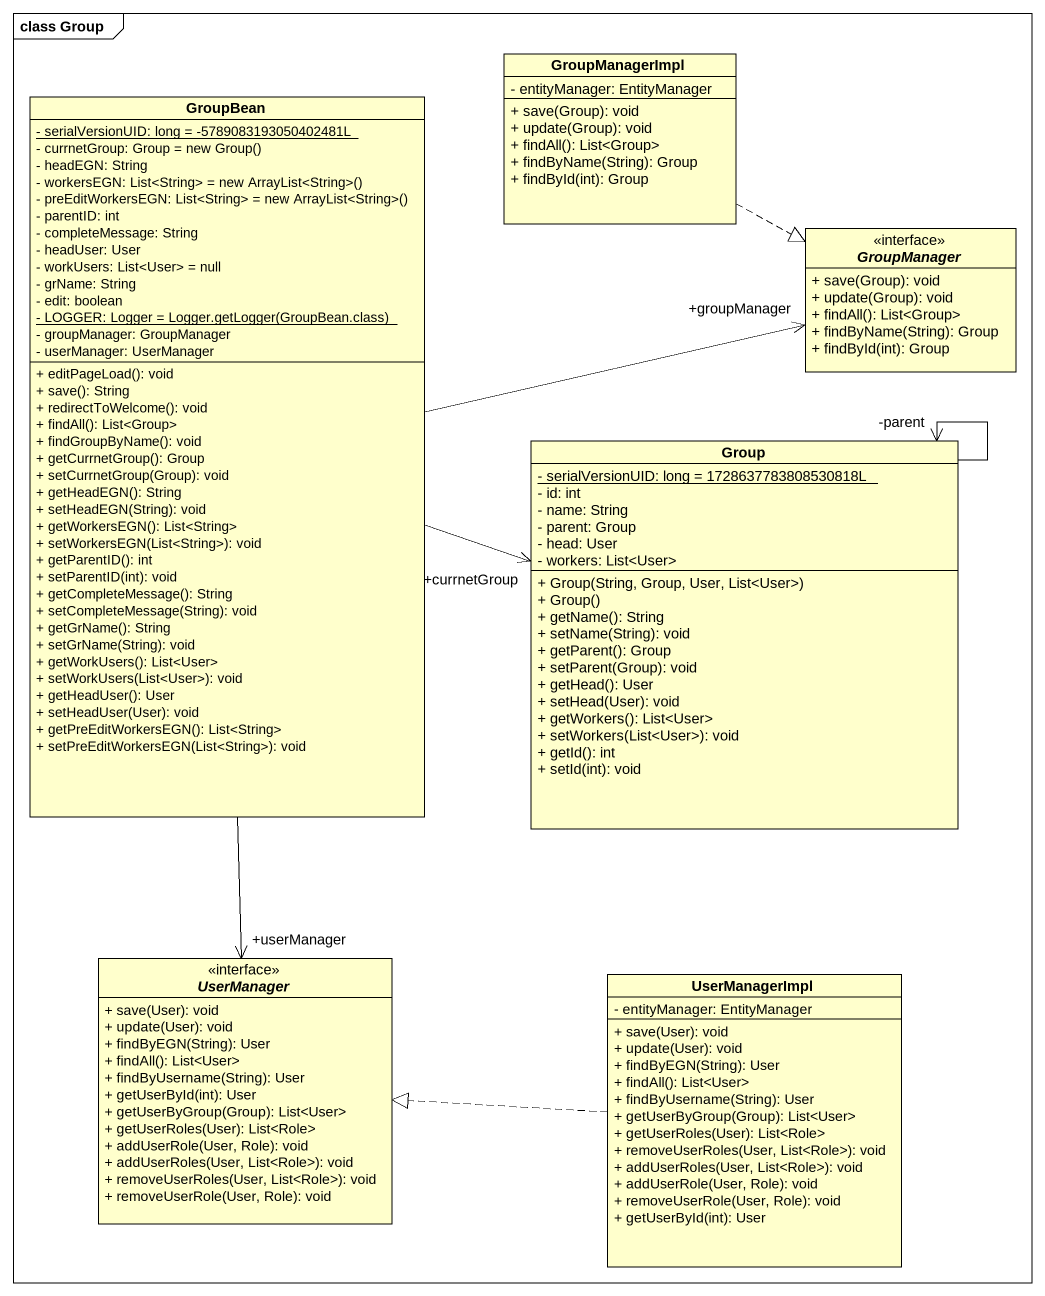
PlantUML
@startuml
mainframe class Group
hide circle
hide empty members
skinparam classAttributeIconSize 0
class GroupManagerImpl {
  - entityManager: EntityManager
  + save(Group): void
  + update(Group): void
  + findAll(): List<Group>
  + findByName(String): Group
  + findById(int): Group
}
class GroupBean {
  {static} - serialVersionUID: long = -5789083193050402481L
  {field} - currnetGroup: Group = new Group()
  - headEGN: String
  {field} - workersEGN: List<String> = new ArrayList<String>()
  {field} - preEditWorkersEGN: List<String> = new ArrayList<String>()
  - parentID: int
  - completeMessage: String
  - headUser: User
  - workUsers: List<User> = null
  - grName: String
  - edit: boolean
  {static} {field} - LOGGER: Logger = Logger.getLogger(GroupBean.class)
  - groupManager: GroupManager
  - userManager: UserManager
  + editPageLoad(): void
  + save(): String
  + redirectToWelcome(): void
  + findAll(): List<Group>
  + findGroupByName(): void
  + getCurrnetGroup(): Group
  + setCurrnetGroup(Group): void
  + getHeadEGN(): String
  + setHeadEGN(String): void
  + getWorkersEGN(): List<String>
  + setWorkersEGN(List<String>): void
  + getParentID(): int
  + setParentID(int): void
  + getCompleteMessage(): String
  + setCompleteMessage(String): void
  + getGrName(): String
  + setGrName(String): void
  + getWorkUsers(): List<User>
  + setWorkUsers(List<User>): void
  + getHeadUser(): User
  + setHeadUser(User): void
  + getPreEditWorkersEGN(): List<String>
  + setPreEditWorkersEGN(List<String>): void
}
interface GroupManager <<interface>> {
  + save(Group): void
  + update(Group): void
  + findAll(): List<Group>
  + findByName(String): Group
  + findById(int): Group
}
class "Group" as Group_ {
  {static} - serialVersionUID: long = 1728637783808530818L
  - id: int
  - name: String
  - parent: Group
  - head: User
  - workers: List<User>
  + Group(String, Group, User, List<User>)
  + Group()
  + getName(): String
  + setName(String): void
  + getParent(): Group
  + setParent(Group): void
  + getHead(): User
  + setHead(User): void
  + getWorkers(): List<User>
  + setWorkers(List<User>): void
  + getId(): int
  + setId(int): void
}
interface UserManager <<interface>> {
  + save(User): void
  + update(User): void
  + findByEGN(String): User
  + findAll(): List<User>
  + findByUsername(String): User
  + getUserById(int): User
  + getUserByGroup(Group): List<User>
  + getUserRoles(User): List<Role>
  + addUserRole(User, Role): void
  + addUserRoles(User, List<Role>): void
  + removeUserRoles(User, List<Role>): void
  + removeUserRole(User, Role): void
}
class UserManagerImpl {
  - entityManager: EntityManager
  + save(User): void
  + update(User): void
  + findByEGN(String): User
  + findAll(): List<User>
  + findByUsername(String): User
  + getUserByGroup(Group): List<User>
  + getUserRoles(User): List<Role>
  + removeUserRoles(User, List<Role>): void
  + addUserRoles(User, List<Role>): void
  + addUserRole(User, Role): void
  + removeUserRole(User, Role): void
  + getUserById(int): User
}
GroupManagerImpl .right.|> GroupManager
GroupBean -right-> "+groupManager" GroupManager
GroupBean -right-> "+currnetGroup" Group_
GroupBean --> "+userManager" UserManager
Group_ --> "-parent" Group_
UserManagerImpl .left.|> UserManager
@enduml
